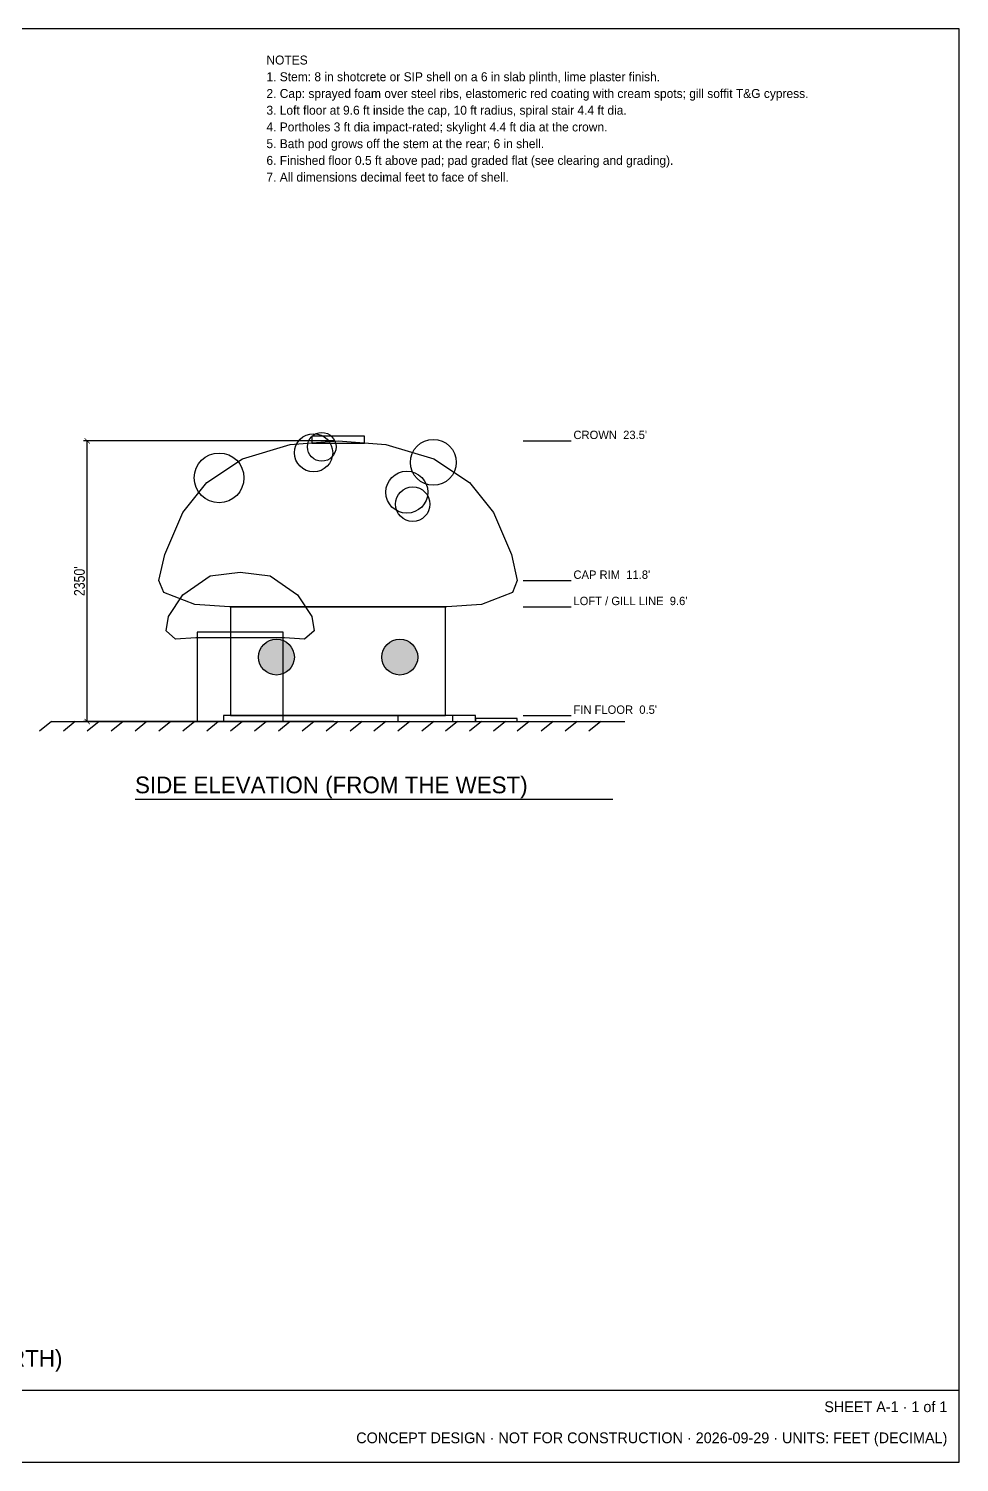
# Model space of a CAD drawing. Header units: feet. Extents: x 0 to 190, y 0 to 120.
# Drawn here: x 112.1 to 190, y 0 to 120 of the extents above; entities that cross this region are included whole.
import ezdxf
from ezdxf.enums import TextEntityAlignment as Align

# ---------------------------------------------------------------- set-up
doc = ezdxf.new("R2010")
doc.units = ezdxf.units.FT
for name, color, linetype in [('A-ANNO-DIMS', 1, 'Continuous'), ('A-DECK', 32, 'Continuous'), ('A-ELEV', 7, 'Continuous'), ('A-GLAZ', 4, 'Continuous'), ('A-GLAZ-PATT', 151, 'Continuous'), ('A-GRND', 8, 'Continuous'), ('A-LEVL', 1, 'Continuous'), ('A-ROOF', 5, 'Continuous'), ('G-ANNO-TEXT', 7, 'Continuous'), ('G-TITLE', 7, 'Continuous')]:
    doc.layers.add(name, color=color, linetype=linetype)
doc.styles.add('OpenSansCondensed-Light', font='OpenSansCondensed-Light.ttf')
doc.dimstyles.new('EZDXF', dxfattribs={"dimtxt": 0.25, "dimasz": 0.175, "dimexe": 0.375, "dimexo": 0.125, "dimgap": 0.1, "dimtad": 1, "dimlfac": 100, "dimzin": 12, "dimdsep": 46, "dimtxsty": 'OpenSansCondensed-Light', "dimblk": 'ARCHTICK', "dimcen": 2.5, "dimazin": 3, "dimtfac": 0.5, "dimtmove": 2, "dimatfit": 3})

# ---------------------------------------------------------------- blocks, each defined once
blk = doc.blocks.new('_ARCHTICK')
at = {"color": 0, "linetype": 'BYBLOCK', "const_width": 0.15}
blk.add_lwpolyline([(-0.5, -0.5), (0.5, 0.5)], dxfattribs=at)

msp = doc.modelspace()

# ---------------------------------------------------------------- hatches: boundary and pattern name
at = {"layer": 'A-GLAZ-PATT'}
for points in [[(134.3378, 67.4), (134.3306, 67.253), (134.309, 67.1074), (134.2732, 66.9646), (134.2236, 66.826), (134.1607, 66.6929), (134.085, 66.5666), (133.9973, 66.4484), (133.8985, 66.3393), (133.7894, 66.2405), (133.6712, 66.1528), (133.5449, 66.0771), (133.4118, 66.0142), (133.2732, 65.9646), (133.1304, 65.9288), (132.9848, 65.9072), (132.8378, 65.9), (132.6908, 65.9072), (132.5452, 65.9288), (132.4024, 65.9646), (132.2638, 66.0142), (132.1307, 66.0771), (132.0045, 66.1528), (131.8862, 66.2405), (131.7772, 66.3393), (131.6783, 66.4484), (131.5906, 66.5666), (131.5149, 66.6929), (131.452, 66.826), (131.4024, 66.9646), (131.3666, 67.1074), (131.345, 67.253), (131.3378, 67.4), (131.345, 67.547), (131.3666, 67.6926), (131.4024, 67.8354), (131.452, 67.974), (131.5149, 68.1071), (131.5906, 68.2334), (131.6783, 68.3516), (131.7772, 68.4607), (131.8862, 68.5595), (132.0045, 68.6472), (132.1307, 68.7229), (132.2638, 68.7858), (132.4024, 68.8354), (132.5452, 68.8712), (132.6908, 68.8928), (132.8378, 68.9), (132.9848, 68.8928), (133.1304, 68.8712), (133.2732, 68.8354), (133.4118, 68.7858), (133.5449, 68.7229), (133.6712, 68.6472), (133.7894, 68.5595), (133.8985, 68.4607), (133.9973, 68.3516), (134.085, 68.2334), (134.1607, 68.1071), (134.2236, 67.974), (134.2732, 67.8354), (134.309, 67.6926), (134.3306, 67.547), (134.3378, 67.4)], [(144.6622, 67.4), (144.655, 67.253), (144.6334, 67.1074), (144.5976, 66.9646), (144.548, 66.826), (144.4851, 66.6929), (144.4094, 66.5666), (144.3217, 66.4484), (144.2228, 66.3393), (144.1138, 66.2405), (143.9955, 66.1528), (143.8693, 66.0771), (143.7362, 66.0142), (143.5976, 65.9646), (143.4548, 65.9288), (143.3092, 65.9072), (143.1622, 65.9), (143.0152, 65.9072), (142.8696, 65.9288), (142.7268, 65.9646), (142.5882, 66.0142), (142.4551, 66.0771), (142.3288, 66.1528), (142.2106, 66.2405), (142.1015, 66.3393), (142.0027, 66.4484), (141.915, 66.5666), (141.8393, 66.6929), (141.7764, 66.826), (141.7268, 66.9646), (141.691, 67.1074), (141.6694, 67.253), (141.6622, 67.4), (141.6694, 67.547), (141.691, 67.6926), (141.7268, 67.8354), (141.7764, 67.974), (141.8393, 68.1071), (141.915, 68.2334), (142.0027, 68.3516), (142.1015, 68.4607), (142.2106, 68.5595), (142.3288, 68.6472), (142.4551, 68.7229), (142.5882, 68.7858), (142.7268, 68.8354), (142.8696, 68.8712), (143.0152, 68.8928), (143.1622, 68.9), (143.3092, 68.8928), (143.4548, 68.8712), (143.5976, 68.8354), (143.7362, 68.7858), (143.8693, 68.7229), (143.9955, 68.6472), (144.1138, 68.5595), (144.2228, 68.4607), (144.3217, 68.3516), (144.4094, 68.2334), (144.4851, 68.1071), (144.548, 67.974), (144.5976, 67.8354), (144.6334, 67.6926), (144.655, 67.547), (144.6622, 67.4)]]:
    msp.add_hatch(color=151, dxfattribs=at).paths.add_polyline_path(points)

# ---------------------------------------------------------------- linework, layer by layer
at = {"layer": 'A-DECK'}
for points in [[(143, 62), (149.5, 62), (149.5, 62.5), (143, 62.5)], [(149.5, 62), (153, 62), (153, 62.25), (149.5, 62.25)]]:
    msp.add_lwpolyline(points, close=True, dxfattribs=at)
at = {"layer": 'A-ELEV'}
msp.add_line((129, 71.6), (147, 71.6), dxfattribs=at)
for points in [[(129, 62.5), (147, 62.5), (147, 71.6), (129, 71.6)], [(126.2, 62), (133.4, 62), (133.4, 69.5), (126.2, 69.5)], [(128.4, 62), (147.6, 62), (147.6, 62.5), (128.4, 62.5)]]:
    msp.add_lwpolyline(points, close=True, dxfattribs=at)
at = {"layer": 'A-GLAZ'}
msp.add_lwpolyline([(135.8, 85.3), (140.2, 85.3), (140.2, 85.9), (135.8, 85.9)], close=True, dxfattribs=at)
for centre in [(132.8378, 67.4), (143.1622, 67.4)]:
    msp.add_circle(centre, 1.5, dxfattribs=at)
at = {"layer": 'A-GRND'}
for p, q in [((114, 62), (113, 61.2)), ((114, 62), (162, 62)), ((116, 62), (115, 61.2)), ((118, 62), (117, 61.2)), ((120, 62), (119, 61.2)), ((122, 62), (121, 61.2)), ((124, 62), (123, 61.2)), ((126, 62), (125, 61.2)), ((128, 62), (127, 61.2)), ((130, 62), (129, 61.2)), ((132, 62), (131, 61.2)), ((134, 62), (133, 61.2)), ((136, 62), (135, 61.2)), ((138, 62), (137, 61.2)), ((140, 62), (139, 61.2)), ((142, 62), (141, 61.2)), ((144, 62), (143, 61.2)), ((146, 62), (145, 61.2)), ((148, 62), (147, 61.2)), ((150, 62), (149, 61.2)), ((152, 62), (151, 61.2)), ((154, 62), (153, 61.2)), ((156, 62), (155, 61.2)), ((158, 62), (157, 61.2)), ((160, 62), (159, 61.2))]:
    msp.add_line(p, q, dxfattribs=at)
at = {"layer": 'A-LEVL'}
for p, q in [((153.5, 85.5), (157.5, 85.5)), ((153.5, 73.8), (157.5, 73.8)), ((153.5, 71.6), (157.5, 71.6)), ((153.5, 62.5), (157.5, 62.5))]:
    msp.add_line(p, q, dxfattribs=at)
at = {"layer": 'A-ROOF'}
for points in [[(128.9, 71.6), (126, 71.8), (123.4, 72.8), (123, 73.8), (123.5, 76), (125, 79.5), (127, 82), (130, 84), (134, 85.2), (138, 85.5), (138, 85.5), (142, 85.2), (146, 84), (149, 82), (151, 79.5), (152.5, 76), (153, 73.8), (152.6, 72.8), (150, 71.8), (147.1, 71.6)], [(126.1, 69), (124.4, 68.9), (123.6, 69.6), (123.8, 70.8), (125, 72.6), (127.3, 74.2), (129.8, 74.5), (129.8, 74.5), (132.3, 74.2), (134.6, 72.6), (135.8, 70.8), (136, 69.6), (135.2, 68.9), (133.5, 69)]]:
    msp.add_lwpolyline(points, close=True, dxfattribs=at)
for centre, radius in [((135.9479, 84.5), 1.6), ((136.6319, 85), 1.2), ((145.9696, 83.7), 1.92), ((128.0381, 82.4), 2.08), ((143.75, 81.2), 1.76), ((144.25, 80.2), 1.44)]:
    msp.add_circle(centre, radius, dxfattribs=at)
at = {"layer": 'G-TITLE'}
msp.add_line((121, 55.5), (161, 55.5), dxfattribs=at)
for points in [[(0, 0), (190, 0), (190, 120), (0, 120)], [(0, 0), (190, 0), (190, 6), (0, 6)]]:
    msp.add_lwpolyline(points, close=True, dxfattribs=at)

# ---------------------------------------------------------------- texts
at = {"layer": 'A-LEVL'}
for s, p in [("CROWN  23.5'", (157.7, 85.65)), ("CAP RIM  11.8'", (157.7, 73.95)), ("LOFT / GILL LINE  9.6'", (157.7, 71.75)), ("FIN FLOOR  0.5'", (157.7, 62.65))]:
    msp.add_text(s, height=0.7, dxfattribs=at).set_placement(p)
at = {"layer": 'G-ANNO-TEXT'}
for s, p in [('NOTES', (132, 117)), ('1. Stem: 8 in shotcrete or SIP shell on a 6 in slab plinth, lime plaster finish.', (132, 115.6)), ('2. Cap: sprayed foam over steel ribs, elastomeric red coating with cream spots; gill soffit T&G cypress.', (132, 114.2)), ('3. Loft floor at 9.6 ft inside the cap, 10 ft radius, spiral stair 4.4 ft dia.', (132, 112.8)), ('4. Portholes 3 ft dia impact-rated; skylight 4.4 ft dia at the crown.', (132, 111.4)), ('5. Bath pod grows off the stem at the rear; 6 in shell.', (132, 110)), ('6. Finished floor 0.5 ft above pad; pad graded flat (see clearing and grading).', (132, 108.6)), ('7. All dimensions decimal feet to face of shell.', (132, 107.2))]:
    msp.add_text(s, height=0.75, dxfattribs=at).set_placement(p)
at = {"layer": 'G-TITLE'}
for s, p in [('SIDE ELEVATION (FROM THE WEST)', (121, 56)), ('SECTION A-A (THROUGH THE STEM, LOOKING NORTH)', (65, 8))]:
    msp.add_text(s, height=1.4, dxfattribs=at).set_placement(p)
for s, p in [('SHEET A-1 · 1 of 1', (189, 4.2)), ('CONCEPT DESIGN · NOT FOR CONSTRUCTION · 2026-09-29 · UNITS: FEET (DECIMAL)', (189, 1.6))]:
    msp.add_text(s, height=0.9, dxfattribs=at).set_placement(p, align=Align.RIGHT)

# ---------------------------------------------------------------- dimensions: what is measured, and where the dimension line sits
at = {"layer": 'A-ANNO-DIMS'}
msp.add_linear_dim(base=(117, 62), p1=(138, 62), p2=(138, 85.5), angle=90, dimstyle='EZDXF', override={"dimtxt": 0.9, "dimasz": 0.45, "dimexe": 0.3, "dimexo": 0.35, "dimgap": 0.2, "dimdec": 1, "dimpost": "<>'", "dimclrd": 1, "dimclre": 1, "dimclrt": 1}, dxfattribs=at).render()

doc.saveas('drawing.dxf')
